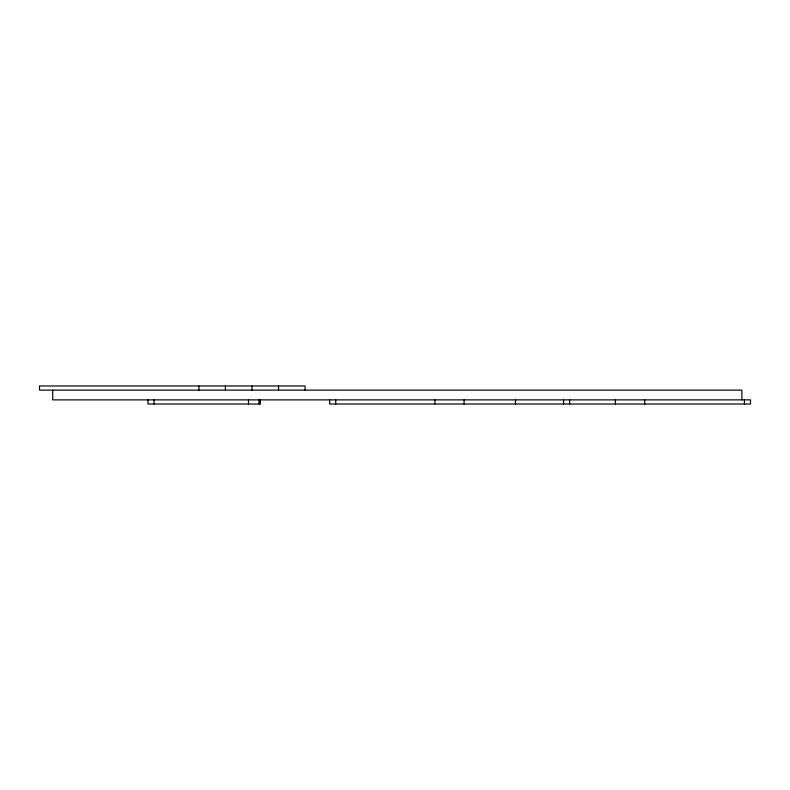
<?xml version="1.0" encoding="UTF-8"?>
<svg xmlns="http://www.w3.org/2000/svg" width="790" height="790" viewBox="0 0 790 790"><rect width="100%" height="100%" fill="white"/><g stroke="black" fill="none" stroke-linecap="round" stroke-linejoin="round"><path stroke-width="1.19" d="M744.437 399.878L744.437 404.016M741.879 399.878L741.879 390.122L39.5 390.122L39.5 385.984L305.108 385.984L305.108 390.122M644.68 399.878L644.68 404.016M615.43 399.878L615.43 404.016M569.61 399.878L569.61 404.016M563.556 399.878L563.556 404.016M515.524 399.878L515.524 404.016M464.135 399.878L464.135 404.016M434.875 399.878L434.875 404.016M335.701 399.878L335.701 404.016M329.647 399.878L329.647 404.016L750.5 404.016L750.5 399.878L52.693 399.878L52.693 390.122M278.544 385.984L278.544 390.122M260.374 399.878L260.374 404.016L147.997 404.016L147.997 399.878M259.673 399.878L259.673 404.016M259.041 399.878L259.041 404.016M251.98 385.984L251.98 390.122M248.485 399.878L248.485 404.016M225.427 385.984L225.427 390.122M198.863 385.984L198.863 390.122M154.05 399.878L154.05 404.016"/></g></svg>
